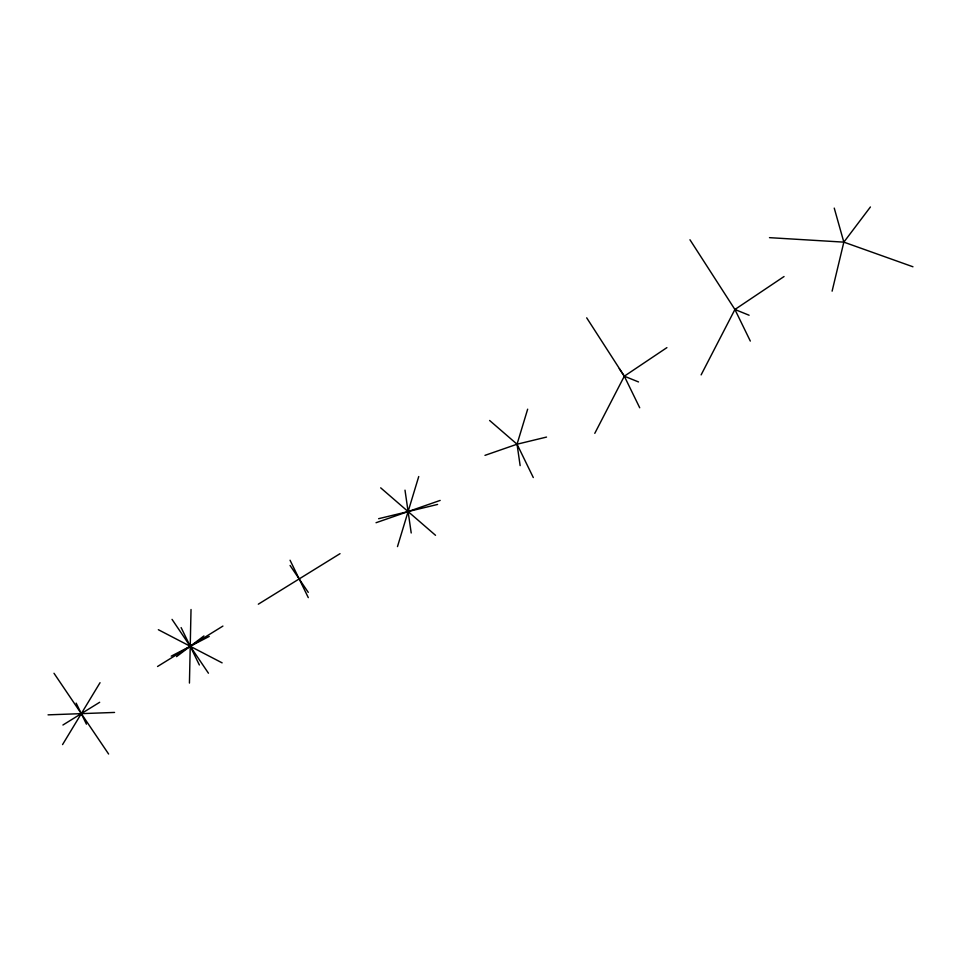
<?xml version="1.0" encoding="UTF-8"?>
<svg xmlns="http://www.w3.org/2000/svg" width="961" height="961" viewBox="0 0 961 961"><rect width="100%" height="100%" fill="white"/><g stroke="black" fill="none" stroke-linecap="round" stroke-linejoin="round"><path stroke-width="1.44" d="M189.437 683.067L191.023 609.502M832.106 291.159L843.842 242.136L870.414 206.975M397.482 546.605L418.732 476.536M527.661 409.182L517.042 444.21L520.141 465.617M594.787 433.351L624.314 376.195L666.898 347.63M701.122 374.886L734.913 309.49L784.044 276.528M62.561 744.595L100.04 682.694M176.548 656.627L203.924 635.942M62.921 725.014L99.68 702.275M157.556 666.49L222.916 626.079M258.317 604.193L340.026 553.668M171.238 656.147L209.234 636.422M484.969 455.358L517.042 444.21L546.533 437.075M376.039 522.724L440.174 500.417M378.61 518.7L437.591 504.441M48.05 714.852L114.551 712.437M769.485 237.655L843.842 242.136L912.95 266.774M689.962 239.757L734.913 309.49L749.1 315.232M638.512 381.937L624.314 376.195L619.292 368.676M158.349 629.707L222.123 662.862M489.617 420.474L517.042 444.21L533.295 477.545M380.688 487.84L435.525 535.301M290.066 565.464L308.265 592.384M172.031 619.365L208.441 673.205M53.996 673.265L108.605 754.025M586.69 317.827L624.314 376.195L639.714 407.776M734.913 309.49L750.313 341.071M290.054 560.227L308.289 597.622M181.112 627.593L199.359 664.976M76.171 703.128L86.43 724.162M834.244 208.105L843.842 242.136M405.001 490.158L411.212 532.983"/></g></svg>
